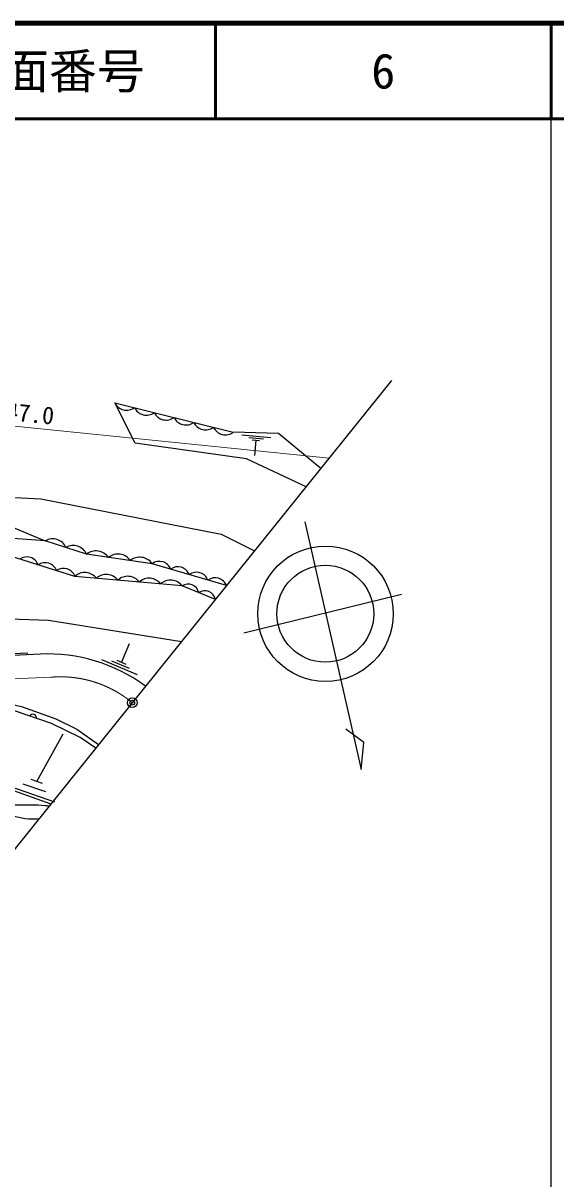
# Model space of a CAD drawing. Units: millimetres, scale not verified. Extents: x 40000 to 680000, y 20000 to 380000.
# Drawn here: x 523935 to 579500, y 259358 to 380000 of the extents above; entities that cross this region are included whole.
import ezdxf
from ezdxf.enums import TextEntityAlignment as Align

# ---------------------------------------------------------------- set-up
doc = ezdxf.new("R2010")
doc.units = ezdxf.units.MM
doc.header["$LTSCALE"] = 1000
doc.header["$PDMODE"] = 32
doc.header["$PDSIZE"] = 500
doc.linetypes.add('CHAIN', pattern=[18.5, 12, -1.5, 3.5, -1.5])
for name, color, linetype, lineweight in [('M-BGD', 7, 'Continuous', 25), ('M-BMK', 2, 'CHAIN', 13), ('M-BMK-SRVR', 3, 'Continuous', 25), ('M-STR-HTXT', 7, 'Continuous', 13), ('M-TTL', 2, 'Continuous', 140), ('M-TTL-BAND', 7, 'Continuous', 25), ('M-TTL-LINE', 7, 'Continuous', 50)]:
    doc.layers.add(name, color=color, linetype=linetype, lineweight=lineweight)
doc.layers.add('M-OTRS', color=6, linetype='Continuous')
doc.layers.add('M-TTL-TXT', color=7, linetype='Continuous')
doc.styles.add('ＭＳ ゴシック', font='')
doc.styles.get('ＭＳ ゴシック').set_extended_font_data('MS Gothic')

msp = doc.modelspace()

# ---------------------------------------------------------------- linework, layer by layer
at = {"layer": 'M-BGD'}
for p, q in [((533491, 340374), (545853, 337293)), ((546733, 337040), (549782, 336729)), ((547474, 336759), (548999, 336603)), ((547835, 336517), (548597, 336439)), ((548216, 336478), (548050, 334851)), ((563413, 320360), (546967, 316335)), ((534207, 313259), (535033, 315246)), ((524419, 314227), (519597, 314007)), ((535863, 311988), (532138, 313536)), ((535035, 312623), (533173, 313397)), ((534673, 313065), (533741, 313452)), ((525353, 300840), (528109, 305806)), ((526294, 299762), (523946, 300576)), ((525940, 300636), (524766, 301044)), ((527235, 298684), (522539, 300313))]:
    msp.add_line(p, q, dxfattribs=at)
for points in [[(474810, 340286), (497432, 332593), (503435, 331645), (511927, 331487), (520260, 330618), (525789, 330342), (544589, 326669), (548057, 324905)], [(553449, 331610), (547235, 334528), (535624, 336148), (533491, 340374)], [(554987, 333523), (550553, 337175), (545853, 337293)], [(470789, 311474), (469471, 313519), (477344, 323498), (492379, 327368), (514838, 328632), (522667, 327447), (526248, 325973)], [(553319, 327933), (559202, 302083), (559483, 304903), (557602, 306304)], [(526248, 325973), (521877, 326289), (513276, 326921), (501761, 325933), (486279, 323603), (474001, 319261)], [(545146, 321286), (537388, 323575), (530555, 324562), (526248, 325973)], [(543983, 319839), (540521, 321258), (529344, 322245), (519747, 325247), (510702, 325129), (492916, 322864), (480728, 320084)], [(469625, 313280), (482729, 314642), (511250, 318199), (526594, 317666), (540455, 315452)], [(525699, 314131), (471681, 311481), (465271, 311425)], [(411185, 280171), (416609, 286069), (423297, 292888), (425114, 294600), (428063, 296680), (431591, 298655), (435488, 300076), (447731, 303473), (450443, 304579), (452418, 305158), (455420, 305948), (459132, 306633), (464135, 307080), (472429, 307343), (497574, 309187), (503524, 309397), (513819, 309661), (517400, 309766), (520718, 309345), (523772, 308660), (527353, 307396), (529538, 306290), (531811, 304704)], [(531509, 304328), (529878, 305426), (526894, 306900), (523050, 308217), (519768, 309059), (517345, 309323), (514309, 309235), (498862, 308726), (494824, 308445), (485539, 307655), (478359, 307093), (477271, 307058)], [(458627, 306539), (469505, 306068), (498732, 304923), (517936, 301674), (526825, 298504)]]:
    msp.add_lwpolyline(points, dxfattribs=at)
for centre, radius in [((555478, 318349), 7068), ((555452, 318349), 5056)]:
    msp.add_circle(centre, radius, dxfattribs=at)
for centre, radius, start, end in [((534733, 340968), 1377, 205.56981, 306.44386), ((536793, 340455), 1377, 205.56981, 306.44386), ((538854, 339941), 1377, 205.56981, 306.44386), ((540914, 339428), 1377, 205.56981, 306.44386), ((542974, 338914), 1377, 205.56981, 306.44386), ((545035, 338401), 1377, 205.56981, 306.44386), ((527003, 324638), 1534, 24.25024, 119.49028), ((529156, 323932), 1534, 24.25024, 119.49028), ((531540, 323335), 1574, 34.80184, 128.75253), ((533818, 323006), 1574, 34.80184, 128.75253), ((524318, 323020), 1261, 19.75661, 125.50849), ((526237, 322419), 1261, 19.75661, 125.50849), ((536095, 322677), 1574, 34.80184, 128.75253), ((538139, 322548), 1272, 20.93666, 126.18372), ((528157, 321819), 1261, 19.75661, 125.50849), ((530373, 321142), 1509, 36.9152, 132.98808), ((532608, 320944), 1509, 36.9152, 132.98808), ((534844, 320747), 1509, 36.9152, 132.98808), ((540078, 321976), 1272, 20.93666, 126.18372), ((542018, 321403), 1272, 20.93666, 126.18372), ((537079, 320549), 1509, 36.9152, 132.98808), ((539314, 320352), 1509, 36.9152, 132.98808), ((541149, 320325), 1125, 11.4515, 123.96357), ((543958, 320831), 1272, 20.93666, 126.18372), ((542880, 319616), 1125, 11.4515, 123.96357), ((526501, 297007), 17143, 53.48538, 92.68133), ((524945, 307479), 384, 353.77581, 148.41504)]:
    msp.add_arc(centre, radius, start, end, dxfattribs=at)
for points in [[(526629, 298260), (526455, 298285), (526405, 298287), (526261, 298302), (525142, 298419), (524507, 298380), (523382, 298373), (522225, 298365), (521572, 298294), (520433, 298092), (518154, 297687), (516898, 297323), (514693, 296617), (512757, 295998), (511702, 295561), (509813, 294809), (508189, 294162), (507324, 293690), (505688, 293072), (502890, 292012), (501267, 291574), (498439, 290597), (494356, 289186), (492111, 288275), (488003, 286937), (484394, 285761), (483200, 285404), (478709, 284093)], [(477303, 281943), (479379, 282539), (479928, 282720), (481603, 283242), (486603, 284799), (489349, 285844), (494259, 287665), (497712, 288946), (499644, 289672), (503062, 291044), (506711, 292509), (508703, 293457), (512370, 294875), (514318, 295629), (515370, 296181), (517385, 296731), (518220, 296959), (518701, 297044), (519558, 297166), (520537, 297305), (521096, 297340), (522085, 297324), (523191, 297305), (523784, 296901), (524889, 296929), (525164, 296936), (525270, 296930), (525590, 296969)]]:
    msp.add_open_spline(points, degree=3, knots=[0, 0, 0, 0, 1, 1, 1, 2, 2, 2, 3, 3, 3, 4, 4, 4, 5, 5, 5, 6, 6, 6, 7, 7, 7, 8, 8, 8, 9, 9, 9, 9], dxfattribs=at)
at = {"layer": 'M-BMK'}
msp.add_line((464073, 309210), (526840, 311723), dxfattribs=at)
msp.add_arc((527846, 300090), 11676, 50.22053, 94.9443, dxfattribs=at)
at = {"layer": 'M-BMK-SRVR'}
for p, q in [((562354, 342684), (535317, 309064)), ((535317, 309064), (477935, 237710))]:
    msp.add_line(p, q, dxfattribs=at)
msp.add_circle((535317, 309064), 500, dxfattribs=at)
msp.add_point((535317, 309064), dxfattribs=at)
at = {"layer": 'M-OTRS'}
msp.add_point((535317, 309064), dxfattribs=at)
at = {"layer": 'M-STR-HTXT'}
msp.add_line((488970, 341429), (555843, 334587), dxfattribs=at)
at = {"layer": 'M-TTL'}
msp.add_line((680000, 380000), (40000, 380000), dxfattribs=at)
at = {"layer": 'M-TTL-BAND'}
msp.add_line((579000, 20000), (579000, 370000), dxfattribs=at)
at = {"layer": 'M-TTL-LINE'}
for p, q in [((543997, 380000), (543997, 370000)), ((579000, 380000), (579000, 370000)), ((40000, 370000), (680000, 370000))]:
    msp.add_line(p, q, dxfattribs=at)

# ---------------------------------------------------------------- texts
at = {"layer": 'M-STR-HTXT', "style": 'ＭＳ ゴシック'}
msp.add_text('ガードレール\u3000Ｌ＝47.0', height=1833, rotation=354.158, dxfattribs=at).set_placement((499668, 340334), align=Align.BOTTOM_LEFT)
at = {"layer": 'M-TTL-TXT', "style": 'ＭＳ ゴシック'}
for s, p in [('図面番号', (526622, 375000)), ('6', (561497, 375000))]:
    msp.add_text(s, height=3666, dxfattribs=at).set_placement(p, align=Align.MIDDLE_CENTER)

doc.saveas('drawing.dxf')
